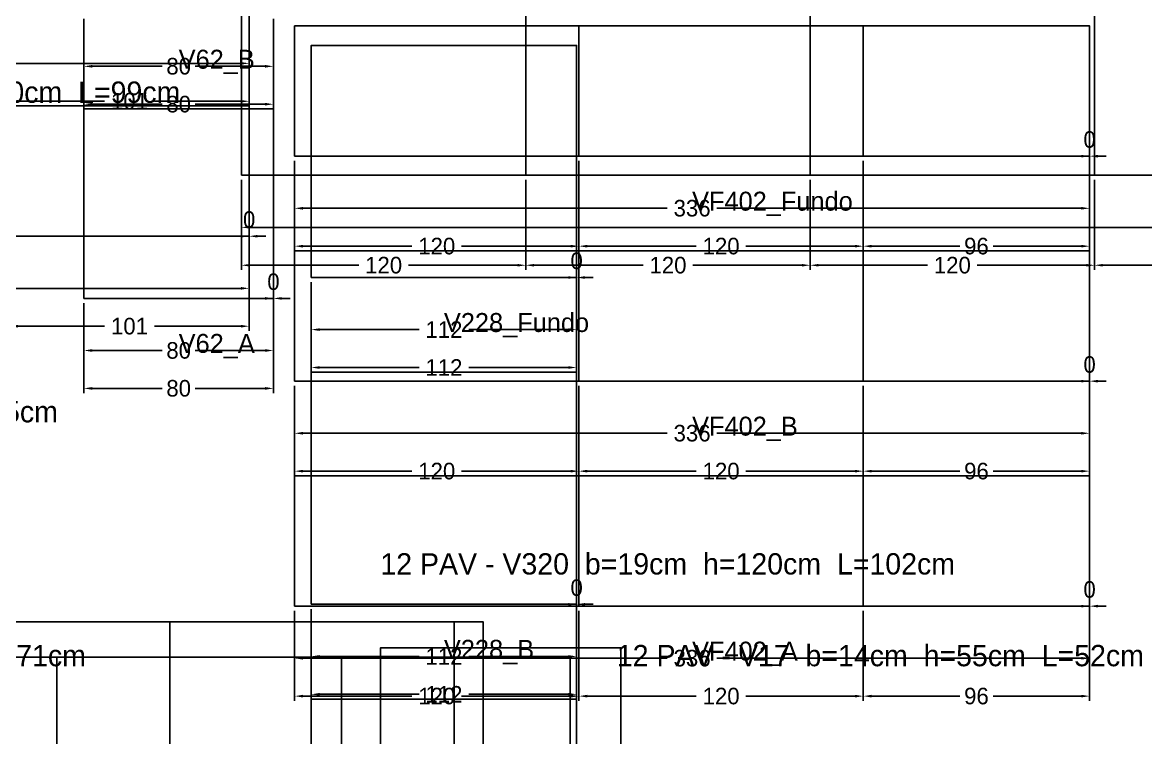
# Model space of a CAD drawing. Header units: metres. Extents: x 946 to 6411, y 1397 to 3666.
# Drawn here: x 3124.2 to 3598.1, y 2481.6 to 2783.5 of the extents above; entities that cross this region are included whole.
import ezdxf

# ---------------------------------------------------------------- set-up
doc = ezdxf.new("R2010")
doc.units = ezdxf.units.M
doc.layers.add('COTA', color=3, linetype='Continuous')
doc.dimstyles.new('COTA_VIG', dxfattribs={"dimtxt": 7, "dimasz": 3.5, "dimexe": 2, "dimexo": 2, "dimgap": 1.5, "dimtad": 1, "dimdec": 1, "dimcen": 2.5, "dimclrd": 3, "dimclre": 3, "dimclrt": 3, "dimazin": 3, "dimtfac": 1, "dimtmove": 0, "dimatfit": 3})

# ---------------------------------------------------------------- blocks, each defined once
blk = doc.blocks.new('_CLOSEDFILLED')
at = {"color": 0, "linetype": 'BYBLOCK'}
blk.add_solid([(-1, 0.16), (0, 0), (-1, -0.16)], dxfattribs=at)
blk = doc.blocks.new('*D364')
at = {"color": 3}
for p, q in [((2398.86, 2691.27), (2398.86, 2669.27)), ((3219.86, 2691.27), (3219.86, 2669.27)), ((2402.36, 2671.27), (2798.86, 2671.27)), ((2819.86, 2671.27), (3216.36, 2671.27))]:
    blk.add_line(p, q, dxfattribs=at)
at = {"layer": 'Defpoints'}
for p in [(2398.86, 2693.27), (3219.86, 2693.27), (2398.86, 2671.27)]:
    blk.add_point(p, dxfattribs=at)
at = {"layer": 'COTA', "color": 3, "xscale": 3.5, "yscale": 3.5, "rotation": 180}
blk.add_blockref('_CLOSEDFILLED', (2398.86, 2671.27), dxfattribs=at)
at = {"layer": 'COTA', "color": 3, "xscale": 3.5, "yscale": 3.5}
blk.add_blockref('_CLOSEDFILLED', (3219.86, 2671.27), dxfattribs=at)
at = {"layer": 'COTA', "color": 3, "insert": (2809.36, 2671.27), "char_height": 7, "attachment_point": 5}
blk.add_mtext('821', dxfattribs=at)
blk = doc.blocks.new('*D371')
at = {"color": 3}
for p, q in [((3118.86, 2691.27), (3118.86, 2653.27)), ((3219.86, 2691.27), (3219.86, 2653.27)), ((3122.36, 2655.27), (3158.86, 2655.27)), ((3179.86, 2655.27), (3216.36, 2655.27))]:
    blk.add_line(p, q, dxfattribs=at)
at = {"layer": 'Defpoints'}
for p in [(3118.86, 2693.27), (3219.86, 2693.27), (3118.86, 2655.27)]:
    blk.add_point(p, dxfattribs=at)
at = {"layer": 'COTA', "color": 3, "xscale": 3.5, "yscale": 3.5, "rotation": 180}
blk.add_blockref('_CLOSEDFILLED', (3118.86, 2655.27), dxfattribs=at)
at = {"layer": 'COTA', "color": 3, "xscale": 3.5, "yscale": 3.5}
blk.add_blockref('_CLOSEDFILLED', (3219.86, 2655.27), dxfattribs=at)
at = {"layer": 'COTA', "color": 3, "insert": (3169.36, 2655.27), "char_height": 7, "attachment_point": 5}
blk.add_mtext('101', dxfattribs=at)
blk = doc.blocks.new('*D373')
at = {"color": 3}
for p, q in [((2398.86, 2786.27), (2398.86, 2764.27)), ((3219.86, 2786.27), (3219.86, 2764.27)), ((2402.36, 2766.27), (2798.86, 2766.27)), ((2819.86, 2766.27), (3216.36, 2766.27))]:
    blk.add_line(p, q, dxfattribs=at)
at = {"layer": 'Defpoints'}
for p in [(2398.86, 2788.27), (3219.86, 2788.27), (2398.86, 2766.27)]:
    blk.add_point(p, dxfattribs=at)
at = {"layer": 'COTA', "color": 3, "xscale": 3.5, "yscale": 3.5, "rotation": 180}
blk.add_blockref('_CLOSEDFILLED', (2398.86, 2766.27), dxfattribs=at)
at = {"layer": 'COTA', "color": 3, "xscale": 3.5, "yscale": 3.5}
blk.add_blockref('_CLOSEDFILLED', (3219.86, 2766.27), dxfattribs=at)
at = {"layer": 'COTA', "color": 3, "insert": (2809.36, 2766.27), "char_height": 7, "attachment_point": 5}
blk.add_mtext('821', dxfattribs=at)
blk = doc.blocks.new('*D380')
at = {"color": 3}
for p, q in [((3118.86, 2786.27), (3118.86, 2748.27)), ((3219.86, 2786.27), (3219.86, 2748.27)), ((3122.36, 2750.27), (3158.86, 2750.27)), ((3179.86, 2750.27), (3216.36, 2750.27))]:
    blk.add_line(p, q, dxfattribs=at)
at = {"layer": 'Defpoints'}
for p in [(3118.86, 2788.27), (3219.86, 2788.27), (3118.86, 2750.27)]:
    blk.add_point(p, dxfattribs=at)
at = {"layer": 'COTA', "color": 3, "xscale": 3.5, "yscale": 3.5, "rotation": 180}
blk.add_blockref('_CLOSEDFILLED', (3118.86, 2750.27), dxfattribs=at)
at = {"layer": 'COTA', "color": 3, "xscale": 3.5, "yscale": 3.5}
blk.add_blockref('_CLOSEDFILLED', (3219.86, 2750.27), dxfattribs=at)
at = {"layer": 'COTA', "color": 3, "insert": (3169.36, 2750.27), "char_height": 7, "attachment_point": 5}
blk.add_mtext('101', dxfattribs=at)
blk = doc.blocks.new('*D526')
at = {"color": 3}
for p, q in [((3150.11, 2665.02), (3150.11, 2643.02)), ((3230.11, 2665.02), (3230.11, 2643.02)), ((3153.61, 2645.02), (3183.11, 2645.02)), ((3197.11, 2645.02), (3226.61, 2645.02))]:
    blk.add_line(p, q, dxfattribs=at)
at = {"layer": 'Defpoints'}
for p in [(3150.11, 2667.02), (3230.11, 2667.02), (3150.11, 2645.02)]:
    blk.add_point(p, dxfattribs=at)
at = {"layer": 'COTA', "color": 3, "xscale": 3.5, "yscale": 3.5, "rotation": 180}
blk.add_blockref('_CLOSEDFILLED', (3150.11, 2645.02), dxfattribs=at)
at = {"layer": 'COTA', "color": 3, "xscale": 3.5, "yscale": 3.5}
blk.add_blockref('_CLOSEDFILLED', (3230.11, 2645.02), dxfattribs=at)
at = {"layer": 'COTA', "color": 3, "insert": (3190.11, 2645.02), "char_height": 7, "attachment_point": 5}
blk.add_mtext('80', dxfattribs=at)
blk = doc.blocks.new('*D527')
at = {"color": 3}
for p, q in [((3150.11, 2665.02), (3150.11, 2627.02)), ((3230.11, 2665.02), (3230.11, 2627.02)), ((3153.61, 2629.02), (3183.11, 2629.02)), ((3197.11, 2629.02), (3226.61, 2629.02))]:
    blk.add_line(p, q, dxfattribs=at)
at = {"layer": 'Defpoints'}
for p in [(3150.11, 2667.02), (3230.11, 2667.02), (3150.11, 2629.02)]:
    blk.add_point(p, dxfattribs=at)
at = {"layer": 'COTA', "color": 3, "xscale": 3.5, "yscale": 3.5, "rotation": 180}
blk.add_blockref('_CLOSEDFILLED', (3150.11, 2629.02), dxfattribs=at)
at = {"layer": 'COTA', "color": 3, "xscale": 3.5, "yscale": 3.5}
blk.add_blockref('_CLOSEDFILLED', (3230.11, 2629.02), dxfattribs=at)
at = {"layer": 'COTA', "color": 3, "insert": (3190.11, 2629.02), "char_height": 7, "attachment_point": 5}
blk.add_mtext('80', dxfattribs=at)
blk = doc.blocks.new('*D529')
at = {"color": 3}
for p, q in [((3150.11, 2785.02), (3150.11, 2763.02)), ((3230.11, 2785.02), (3230.11, 2763.02)), ((3153.61, 2765.02), (3183.11, 2765.02)), ((3197.11, 2765.02), (3226.61, 2765.02))]:
    blk.add_line(p, q, dxfattribs=at)
at = {"layer": 'Defpoints'}
for p in [(3150.11, 2787.02), (3230.11, 2787.02), (3150.11, 2765.02)]:
    blk.add_point(p, dxfattribs=at)
at = {"layer": 'COTA', "color": 3, "xscale": 3.5, "yscale": 3.5, "rotation": 180}
blk.add_blockref('_CLOSEDFILLED', (3150.11, 2765.02), dxfattribs=at)
at = {"layer": 'COTA', "color": 3, "xscale": 3.5, "yscale": 3.5}
blk.add_blockref('_CLOSEDFILLED', (3230.11, 2765.02), dxfattribs=at)
at = {"layer": 'COTA', "color": 3, "insert": (3190.11, 2765.02), "char_height": 7, "attachment_point": 5}
blk.add_mtext('80', dxfattribs=at)
blk = doc.blocks.new('*D530')
at = {"color": 3}
for p, q in [((3150.11, 2785.02), (3150.11, 2747.02)), ((3230.11, 2785.02), (3230.11, 2747.02)), ((3153.61, 2749.02), (3183.11, 2749.02)), ((3197.11, 2749.02), (3226.61, 2749.02))]:
    blk.add_line(p, q, dxfattribs=at)
at = {"layer": 'Defpoints'}
for p in [(3150.11, 2787.02), (3230.11, 2787.02), (3150.11, 2749.02)]:
    blk.add_point(p, dxfattribs=at)
at = {"layer": 'COTA', "color": 3, "xscale": 3.5, "yscale": 3.5, "rotation": 180}
blk.add_blockref('_CLOSEDFILLED', (3150.11, 2749.02), dxfattribs=at)
at = {"layer": 'COTA', "color": 3, "xscale": 3.5, "yscale": 3.5}
blk.add_blockref('_CLOSEDFILLED', (3230.11, 2749.02), dxfattribs=at)
at = {"layer": 'COTA', "color": 3, "insert": (3190.11, 2749.02), "char_height": 7, "attachment_point": 5}
blk.add_mtext('80', dxfattribs=at)
blk = doc.blocks.new('*D544')
at = {"color": 3}
for p, q in [((3216.61, 2717.02), (3216.61, 2695.02)), ((4037.61, 2717.02), (4037.61, 2695.02)), ((3220.11, 2697.02), (3616.61, 2697.02)), ((3637.61, 2697.02), (4034.11, 2697.02))]:
    blk.add_line(p, q, dxfattribs=at)
at = {"layer": 'Defpoints'}
for p in [(3216.61, 2719.02), (4037.61, 2719.02), (3216.61, 2697.02)]:
    blk.add_point(p, dxfattribs=at)
at = {"layer": 'COTA', "color": 3, "xscale": 3.5, "yscale": 3.5, "rotation": 180}
blk.add_blockref('_CLOSEDFILLED', (3216.61, 2697.02), dxfattribs=at)
at = {"layer": 'COTA', "color": 3, "xscale": 3.5, "yscale": 3.5}
blk.add_blockref('_CLOSEDFILLED', (4037.61, 2697.02), dxfattribs=at)
at = {"layer": 'COTA', "color": 3, "insert": (3627.11, 2697.02), "char_height": 7, "attachment_point": 5}
blk.add_mtext('821', dxfattribs=at)
blk = doc.blocks.new('*D545')
at = {"color": 3}
for p, q in [((3216.61, 2717.02), (3216.61, 2679.02)), ((3336.61, 2717.02), (3336.61, 2679.02)), ((3220.11, 2681.02), (3266.11, 2681.02)), ((3287.11, 2681.02), (3333.11, 2681.02))]:
    blk.add_line(p, q, dxfattribs=at)
at = {"layer": 'Defpoints'}
for p in [(3216.61, 2719.02), (3336.61, 2719.02), (3216.61, 2681.02)]:
    blk.add_point(p, dxfattribs=at)
at = {"layer": 'COTA', "color": 3, "xscale": 3.5, "yscale": 3.5, "rotation": 180}
blk.add_blockref('_CLOSEDFILLED', (3216.61, 2681.02), dxfattribs=at)
at = {"layer": 'COTA', "color": 3, "xscale": 3.5, "yscale": 3.5}
blk.add_blockref('_CLOSEDFILLED', (3336.61, 2681.02), dxfattribs=at)
at = {"layer": 'COTA', "color": 3, "insert": (3276.61, 2681.02), "char_height": 7, "attachment_point": 5}
blk.add_mtext('120', dxfattribs=at)
blk = doc.blocks.new('*D546')
at = {"color": 3}
for p, q in [((3336.61, 2717.02), (3336.61, 2679.02)), ((3456.61, 2717.02), (3456.61, 2679.02)), ((3340.11, 2681.02), (3386.11, 2681.02)), ((3407.11, 2681.02), (3453.11, 2681.02))]:
    blk.add_line(p, q, dxfattribs=at)
at = {"layer": 'Defpoints'}
for p in [(3336.61, 2719.02), (3456.61, 2719.02), (3336.61, 2681.02)]:
    blk.add_point(p, dxfattribs=at)
at = {"layer": 'COTA', "color": 3, "xscale": 3.5, "yscale": 3.5, "rotation": 180}
blk.add_blockref('_CLOSEDFILLED', (3336.61, 2681.02), dxfattribs=at)
at = {"layer": 'COTA', "color": 3, "xscale": 3.5, "yscale": 3.5}
blk.add_blockref('_CLOSEDFILLED', (3456.61, 2681.02), dxfattribs=at)
at = {"layer": 'COTA', "color": 3, "insert": (3396.61, 2681.02), "char_height": 7, "attachment_point": 5}
blk.add_mtext('120', dxfattribs=at)
blk = doc.blocks.new('*D547')
at = {"color": 3}
for p, q in [((3456.61, 2717.02), (3456.61, 2679.02)), ((3576.61, 2717.02), (3576.61, 2679.02)), ((3460.11, 2681.02), (3506.11, 2681.02)), ((3527.11, 2681.02), (3573.11, 2681.02))]:
    blk.add_line(p, q, dxfattribs=at)
at = {"layer": 'Defpoints'}
for p in [(3456.61, 2719.02), (3576.61, 2719.02), (3456.61, 2681.02)]:
    blk.add_point(p, dxfattribs=at)
at = {"layer": 'COTA', "color": 3, "xscale": 3.5, "yscale": 3.5, "rotation": 180}
blk.add_blockref('_CLOSEDFILLED', (3456.61, 2681.02), dxfattribs=at)
at = {"layer": 'COTA', "color": 3, "xscale": 3.5, "yscale": 3.5}
blk.add_blockref('_CLOSEDFILLED', (3576.61, 2681.02), dxfattribs=at)
at = {"layer": 'COTA', "color": 3, "insert": (3516.61, 2681.02), "char_height": 7, "attachment_point": 5}
blk.add_mtext('120', dxfattribs=at)
blk = doc.blocks.new('*D548')
at = {"color": 3}
for p, q in [((3576.61, 2717.02), (3576.61, 2679.02)), ((3696.61, 2717.02), (3696.61, 2679.02)), ((3580.11, 2681.02), (3626.11, 2681.02)), ((3647.11, 2681.02), (3693.11, 2681.02))]:
    blk.add_line(p, q, dxfattribs=at)
at = {"layer": 'Defpoints'}
for p in [(3576.61, 2719.02), (3696.61, 2719.02), (3576.61, 2681.02)]:
    blk.add_point(p, dxfattribs=at)
at = {"layer": 'COTA', "color": 3, "xscale": 3.5, "yscale": 3.5, "rotation": 180}
blk.add_blockref('_CLOSEDFILLED', (3576.61, 2681.02), dxfattribs=at)
at = {"layer": 'COTA', "color": 3, "xscale": 3.5, "yscale": 3.5}
blk.add_blockref('_CLOSEDFILLED', (3696.61, 2681.02), dxfattribs=at)
at = {"layer": 'COTA', "color": 3, "insert": (3636.61, 2681.02), "char_height": 7, "attachment_point": 5}
blk.add_mtext('120', dxfattribs=at)
blk = doc.blocks.new('*D1072')
at = {"color": 3}
for p, q in [((3246.05, 2535.84), (3246.05, 2513.84)), ((3358.05, 2535.84), (3358.05, 2513.84)), ((3249.55, 2515.84), (3291.55, 2515.84)), ((3312.55, 2515.84), (3354.55, 2515.84))]:
    blk.add_line(p, q, dxfattribs=at)
at = {"layer": 'Defpoints'}
for p in [(3246.05, 2537.84), (3358.05, 2537.84), (3246.05, 2515.84)]:
    blk.add_point(p, dxfattribs=at)
at = {"layer": 'COTA', "color": 3, "xscale": 3.5, "yscale": 3.5, "rotation": 180}
blk.add_blockref('_CLOSEDFILLED', (3246.05, 2515.84), dxfattribs=at)
at = {"layer": 'COTA', "color": 3, "xscale": 3.5, "yscale": 3.5}
blk.add_blockref('_CLOSEDFILLED', (3358.05, 2515.84), dxfattribs=at)
at = {"layer": 'COTA', "color": 3, "insert": (3302.05, 2515.84), "char_height": 7, "attachment_point": 5}
blk.add_mtext('112', dxfattribs=at)
blk = doc.blocks.new('*D1073')
at = {"color": 3}
for p, q in [((3246.05, 2535.84), (3246.05, 2497.84)), ((3358.05, 2535.84), (3358.05, 2497.84)), ((3249.55, 2499.84), (3291.55, 2499.84)), ((3312.55, 2499.84), (3354.55, 2499.84))]:
    blk.add_line(p, q, dxfattribs=at)
at = {"layer": 'Defpoints'}
for p in [(3246.05, 2537.84), (3358.05, 2537.84), (3246.05, 2499.84)]:
    blk.add_point(p, dxfattribs=at)
at = {"layer": 'COTA', "color": 3, "xscale": 3.5, "yscale": 3.5, "rotation": 180}
blk.add_blockref('_CLOSEDFILLED', (3246.05, 2499.84), dxfattribs=at)
at = {"layer": 'COTA', "color": 3, "xscale": 3.5, "yscale": 3.5}
blk.add_blockref('_CLOSEDFILLED', (3358.05, 2499.84), dxfattribs=at)
at = {"layer": 'COTA', "color": 3, "insert": (3302.05, 2499.84), "char_height": 7, "attachment_point": 5}
blk.add_mtext('112', dxfattribs=at)
blk = doc.blocks.new('*D1075')
at = {"color": 3}
for p, q in [((3246.05, 2673.84), (3246.05, 2651.84)), ((3358.05, 2673.84), (3358.05, 2651.84)), ((3249.55, 2653.84), (3291.55, 2653.84)), ((3312.55, 2653.84), (3354.55, 2653.84))]:
    blk.add_line(p, q, dxfattribs=at)
at = {"layer": 'Defpoints'}
for p in [(3246.05, 2675.84), (3358.05, 2675.84), (3246.05, 2653.84)]:
    blk.add_point(p, dxfattribs=at)
at = {"layer": 'COTA', "color": 3, "xscale": 3.5, "yscale": 3.5, "rotation": 180}
blk.add_blockref('_CLOSEDFILLED', (3246.05, 2653.84), dxfattribs=at)
at = {"layer": 'COTA', "color": 3, "xscale": 3.5, "yscale": 3.5}
blk.add_blockref('_CLOSEDFILLED', (3358.05, 2653.84), dxfattribs=at)
at = {"layer": 'COTA', "color": 3, "insert": (3302.05, 2653.84), "char_height": 7, "attachment_point": 5}
blk.add_mtext('112', dxfattribs=at)
blk = doc.blocks.new('*D1076')
at = {"color": 3}
for p, q in [((3246.05, 2673.84), (3246.05, 2635.84)), ((3358.05, 2673.84), (3358.05, 2635.84)), ((3249.55, 2637.84), (3291.55, 2637.84)), ((3312.55, 2637.84), (3354.55, 2637.84))]:
    blk.add_line(p, q, dxfattribs=at)
at = {"layer": 'Defpoints'}
for p in [(3246.05, 2675.84), (3358.05, 2675.84), (3246.05, 2637.84)]:
    blk.add_point(p, dxfattribs=at)
at = {"layer": 'COTA', "color": 3, "xscale": 3.5, "yscale": 3.5, "rotation": 180}
blk.add_blockref('_CLOSEDFILLED', (3246.05, 2637.84), dxfattribs=at)
at = {"layer": 'COTA', "color": 3, "xscale": 3.5, "yscale": 3.5}
blk.add_blockref('_CLOSEDFILLED', (3358.05, 2637.84), dxfattribs=at)
at = {"layer": 'COTA', "color": 3, "insert": (3302.05, 2637.84), "char_height": 7, "attachment_point": 5}
blk.add_mtext('112', dxfattribs=at)
blk = doc.blocks.new('*D1747')
at = {"color": 3}
for p, q in [((3239.03, 2535.07), (3239.03, 2513.07)), ((3574.53, 2535.07), (3574.53, 2513.07)), ((3242.53, 2515.07), (3396.28, 2515.07)), ((3417.28, 2515.07), (3571.03, 2515.07))]:
    blk.add_line(p, q, dxfattribs=at)
at = {"layer": 'Defpoints'}
for p in [(3239.03, 2537.07), (3574.53, 2537.07), (3239.03, 2515.07)]:
    blk.add_point(p, dxfattribs=at)
at = {"layer": 'COTA', "color": 3, "xscale": 3.5, "yscale": 3.5, "rotation": 180}
blk.add_blockref('_CLOSEDFILLED', (3239.03, 2515.07), dxfattribs=at)
at = {"layer": 'COTA', "color": 3, "xscale": 3.5, "yscale": 3.5}
blk.add_blockref('_CLOSEDFILLED', (3574.53, 2515.07), dxfattribs=at)
at = {"layer": 'COTA', "color": 3, "insert": (3406.78, 2515.07), "char_height": 7, "attachment_point": 5}
blk.add_mtext('336', dxfattribs=at)
blk = doc.blocks.new('*D1748')
at = {"color": 3}
for p, q in [((3239.03, 2535.07), (3239.03, 2497.07)), ((3359.03, 2535.07), (3359.03, 2497.07)), ((3242.53, 2499.07), (3288.53, 2499.07)), ((3309.53, 2499.07), (3355.53, 2499.07))]:
    blk.add_line(p, q, dxfattribs=at)
at = {"layer": 'Defpoints'}
for p in [(3239.03, 2537.07), (3359.03, 2537.07), (3239.03, 2499.07)]:
    blk.add_point(p, dxfattribs=at)
at = {"layer": 'COTA', "color": 3, "xscale": 3.5, "yscale": 3.5, "rotation": 180}
blk.add_blockref('_CLOSEDFILLED', (3239.03, 2499.07), dxfattribs=at)
at = {"layer": 'COTA', "color": 3, "xscale": 3.5, "yscale": 3.5}
blk.add_blockref('_CLOSEDFILLED', (3359.03, 2499.07), dxfattribs=at)
at = {"layer": 'COTA', "color": 3, "insert": (3299.03, 2499.07), "char_height": 7, "attachment_point": 5}
blk.add_mtext('120', dxfattribs=at)
blk = doc.blocks.new('*D1749')
at = {"color": 3}
for p, q in [((3359.03, 2535.07), (3359.03, 2497.07)), ((3479.03, 2535.07), (3479.03, 2497.07)), ((3362.53, 2499.07), (3408.53, 2499.07)), ((3429.53, 2499.07), (3475.53, 2499.07))]:
    blk.add_line(p, q, dxfattribs=at)
at = {"layer": 'Defpoints'}
for p in [(3359.03, 2537.07), (3479.03, 2537.07), (3359.03, 2499.07)]:
    blk.add_point(p, dxfattribs=at)
at = {"layer": 'COTA', "color": 3, "xscale": 3.5, "yscale": 3.5, "rotation": 180}
blk.add_blockref('_CLOSEDFILLED', (3359.03, 2499.07), dxfattribs=at)
at = {"layer": 'COTA', "color": 3, "xscale": 3.5, "yscale": 3.5}
blk.add_blockref('_CLOSEDFILLED', (3479.03, 2499.07), dxfattribs=at)
at = {"layer": 'COTA', "color": 3, "insert": (3419.03, 2499.07), "char_height": 7, "attachment_point": 5}
blk.add_mtext('120', dxfattribs=at)
blk = doc.blocks.new('*D1750')
at = {"color": 3}
for p, q in [((3479.03, 2535.07), (3479.03, 2497.07)), ((3574.53, 2535.07), (3574.53, 2497.07)), ((3482.53, 2499.07), (3519.78, 2499.07)), ((3533.78, 2499.07), (3571.03, 2499.07))]:
    blk.add_line(p, q, dxfattribs=at)
at = {"layer": 'Defpoints'}
for p in [(3479.03, 2537.07), (3574.53, 2537.07), (3479.03, 2499.07)]:
    blk.add_point(p, dxfattribs=at)
at = {"layer": 'COTA', "color": 3, "xscale": 3.5, "yscale": 3.5, "rotation": 180}
blk.add_blockref('_CLOSEDFILLED', (3479.03, 2499.07), dxfattribs=at)
at = {"layer": 'COTA', "color": 3, "xscale": 3.5, "yscale": 3.5}
blk.add_blockref('_CLOSEDFILLED', (3574.53, 2499.07), dxfattribs=at)
at = {"layer": 'COTA', "color": 3, "insert": (3526.78, 2499.07), "char_height": 7, "attachment_point": 5}
blk.add_mtext('96', dxfattribs=at)
blk = doc.blocks.new('*D1752')
at = {"color": 3}
for p, q in [((3239.03, 2630.07), (3239.03, 2608.07)), ((3574.53, 2630.07), (3574.53, 2608.07)), ((3242.53, 2610.07), (3396.28, 2610.07)), ((3417.28, 2610.07), (3571.03, 2610.07))]:
    blk.add_line(p, q, dxfattribs=at)
at = {"layer": 'Defpoints'}
for p in [(3239.03, 2632.07), (3574.53, 2632.07), (3239.03, 2610.07)]:
    blk.add_point(p, dxfattribs=at)
at = {"layer": 'COTA', "color": 3, "xscale": 3.5, "yscale": 3.5, "rotation": 180}
blk.add_blockref('_CLOSEDFILLED', (3239.03, 2610.07), dxfattribs=at)
at = {"layer": 'COTA', "color": 3, "xscale": 3.5, "yscale": 3.5}
blk.add_blockref('_CLOSEDFILLED', (3574.53, 2610.07), dxfattribs=at)
at = {"layer": 'COTA', "color": 3, "insert": (3406.78, 2610.07), "char_height": 7, "attachment_point": 5}
blk.add_mtext('336', dxfattribs=at)
blk = doc.blocks.new('*D1753')
at = {"color": 3}
for p, q in [((3239.03, 2630.07), (3239.03, 2592.07)), ((3359.03, 2630.07), (3359.03, 2592.07)), ((3242.53, 2594.07), (3288.53, 2594.07)), ((3309.53, 2594.07), (3355.53, 2594.07))]:
    blk.add_line(p, q, dxfattribs=at)
at = {"layer": 'Defpoints'}
for p in [(3239.03, 2632.07), (3359.03, 2632.07), (3239.03, 2594.07)]:
    blk.add_point(p, dxfattribs=at)
at = {"layer": 'COTA', "color": 3, "xscale": 3.5, "yscale": 3.5, "rotation": 180}
blk.add_blockref('_CLOSEDFILLED', (3239.03, 2594.07), dxfattribs=at)
at = {"layer": 'COTA', "color": 3, "xscale": 3.5, "yscale": 3.5}
blk.add_blockref('_CLOSEDFILLED', (3359.03, 2594.07), dxfattribs=at)
at = {"layer": 'COTA', "color": 3, "insert": (3299.03, 2594.07), "char_height": 7, "attachment_point": 5}
blk.add_mtext('120', dxfattribs=at)
blk = doc.blocks.new('*D1754')
at = {"color": 3}
for p, q in [((3359.03, 2630.07), (3359.03, 2592.07)), ((3479.03, 2630.07), (3479.03, 2592.07)), ((3362.53, 2594.07), (3408.53, 2594.07)), ((3429.53, 2594.07), (3475.53, 2594.07))]:
    blk.add_line(p, q, dxfattribs=at)
at = {"layer": 'Defpoints'}
for p in [(3359.03, 2632.07), (3479.03, 2632.07), (3359.03, 2594.07)]:
    blk.add_point(p, dxfattribs=at)
at = {"layer": 'COTA', "color": 3, "xscale": 3.5, "yscale": 3.5, "rotation": 180}
blk.add_blockref('_CLOSEDFILLED', (3359.03, 2594.07), dxfattribs=at)
at = {"layer": 'COTA', "color": 3, "xscale": 3.5, "yscale": 3.5}
blk.add_blockref('_CLOSEDFILLED', (3479.03, 2594.07), dxfattribs=at)
at = {"layer": 'COTA', "color": 3, "insert": (3419.03, 2594.07), "char_height": 7, "attachment_point": 5}
blk.add_mtext('120', dxfattribs=at)
blk = doc.blocks.new('*D1755')
at = {"color": 3}
for p, q in [((3479.03, 2630.07), (3479.03, 2592.07)), ((3574.53, 2630.07), (3574.53, 2592.07)), ((3482.53, 2594.07), (3519.78, 2594.07)), ((3533.78, 2594.07), (3571.03, 2594.07))]:
    blk.add_line(p, q, dxfattribs=at)
at = {"layer": 'Defpoints'}
for p in [(3479.03, 2632.07), (3574.53, 2632.07), (3479.03, 2594.07)]:
    blk.add_point(p, dxfattribs=at)
at = {"layer": 'COTA', "color": 3, "xscale": 3.5, "yscale": 3.5, "rotation": 180}
blk.add_blockref('_CLOSEDFILLED', (3479.03, 2594.07), dxfattribs=at)
at = {"layer": 'COTA', "color": 3, "xscale": 3.5, "yscale": 3.5}
blk.add_blockref('_CLOSEDFILLED', (3574.53, 2594.07), dxfattribs=at)
at = {"layer": 'COTA', "color": 3, "insert": (3526.78, 2594.07), "char_height": 7, "attachment_point": 5}
blk.add_mtext('96', dxfattribs=at)
blk = doc.blocks.new('*D1757')
at = {"color": 3}
for p, q in [((3239.03, 2725.07), (3239.03, 2703.07)), ((3574.53, 2725.07), (3574.53, 2703.07)), ((3242.53, 2705.07), (3396.28, 2705.07)), ((3417.28, 2705.07), (3571.03, 2705.07))]:
    blk.add_line(p, q, dxfattribs=at)
at = {"layer": 'Defpoints'}
for p in [(3239.03, 2727.07), (3574.53, 2727.07), (3239.03, 2705.07)]:
    blk.add_point(p, dxfattribs=at)
at = {"layer": 'COTA', "color": 3, "xscale": 3.5, "yscale": 3.5, "rotation": 180}
blk.add_blockref('_CLOSEDFILLED', (3239.03, 2705.07), dxfattribs=at)
at = {"layer": 'COTA', "color": 3, "xscale": 3.5, "yscale": 3.5}
blk.add_blockref('_CLOSEDFILLED', (3574.53, 2705.07), dxfattribs=at)
at = {"layer": 'COTA', "color": 3, "insert": (3406.78, 2705.07), "char_height": 7, "attachment_point": 5}
blk.add_mtext('336', dxfattribs=at)
blk = doc.blocks.new('*D1758')
at = {"color": 3}
for p, q in [((3239.03, 2725.07), (3239.03, 2687.07)), ((3359.03, 2725.07), (3359.03, 2687.07)), ((3242.53, 2689.07), (3288.53, 2689.07)), ((3309.53, 2689.07), (3355.53, 2689.07))]:
    blk.add_line(p, q, dxfattribs=at)
at = {"layer": 'Defpoints'}
for p in [(3239.03, 2727.07), (3359.03, 2727.07), (3239.03, 2689.07)]:
    blk.add_point(p, dxfattribs=at)
at = {"layer": 'COTA', "color": 3, "xscale": 3.5, "yscale": 3.5, "rotation": 180}
blk.add_blockref('_CLOSEDFILLED', (3239.03, 2689.07), dxfattribs=at)
at = {"layer": 'COTA', "color": 3, "xscale": 3.5, "yscale": 3.5}
blk.add_blockref('_CLOSEDFILLED', (3359.03, 2689.07), dxfattribs=at)
at = {"layer": 'COTA', "color": 3, "insert": (3299.03, 2689.07), "char_height": 7, "attachment_point": 5}
blk.add_mtext('120', dxfattribs=at)
blk = doc.blocks.new('*D1759')
at = {"color": 3}
for p, q in [((3359.03, 2725.07), (3359.03, 2687.07)), ((3479.03, 2725.07), (3479.03, 2687.07)), ((3362.53, 2689.07), (3408.53, 2689.07)), ((3429.53, 2689.07), (3475.53, 2689.07))]:
    blk.add_line(p, q, dxfattribs=at)
at = {"layer": 'Defpoints'}
for p in [(3359.03, 2727.07), (3479.03, 2727.07), (3359.03, 2689.07)]:
    blk.add_point(p, dxfattribs=at)
at = {"layer": 'COTA', "color": 3, "xscale": 3.5, "yscale": 3.5, "rotation": 180}
blk.add_blockref('_CLOSEDFILLED', (3359.03, 2689.07), dxfattribs=at)
at = {"layer": 'COTA', "color": 3, "xscale": 3.5, "yscale": 3.5}
blk.add_blockref('_CLOSEDFILLED', (3479.03, 2689.07), dxfattribs=at)
at = {"layer": 'COTA', "color": 3, "insert": (3419.03, 2689.07), "char_height": 7, "attachment_point": 5}
blk.add_mtext('120', dxfattribs=at)
blk = doc.blocks.new('*D1760')
at = {"color": 3}
for p, q in [((3479.03, 2725.07), (3479.03, 2687.07)), ((3574.53, 2725.07), (3574.53, 2687.07)), ((3482.53, 2689.07), (3519.78, 2689.07)), ((3533.78, 2689.07), (3571.03, 2689.07))]:
    blk.add_line(p, q, dxfattribs=at)
at = {"layer": 'Defpoints'}
for p in [(3479.03, 2727.07), (3574.53, 2727.07), (3479.03, 2689.07)]:
    blk.add_point(p, dxfattribs=at)
at = {"layer": 'COTA', "color": 3, "xscale": 3.5, "yscale": 3.5, "rotation": 180}
blk.add_blockref('_CLOSEDFILLED', (3479.03, 2689.07), dxfattribs=at)
at = {"layer": 'COTA', "color": 3, "xscale": 3.5, "yscale": 3.5}
blk.add_blockref('_CLOSEDFILLED', (3574.53, 2689.07), dxfattribs=at)
at = {"layer": 'COTA', "color": 3, "insert": (3526.78, 2689.07), "char_height": 7, "attachment_point": 5}
blk.add_mtext('96', dxfattribs=at)

msp = doc.modelspace()

# ---------------------------------------------------------------- linework, layer by layer
at = {"layer": 'Paineis'}
for points in [[(3216.61, 2719.02), (3336.61, 2719.02), (3336.61, 2817.02), (3216.61, 2817.02)], [(3336.61, 2719.02), (3456.61, 2719.02), (3456.61, 2817.02), (3336.61, 2817.02)], [(3456.61, 2719.02), (3576.61, 2719.02), (3576.61, 2817.02), (3456.61, 2817.02)], [(3576.61, 2719.02), (3696.61, 2719.02), (3696.61, 2817.02), (3576.61, 2817.02)], [(3239.03, 2727.07), (3359.03, 2727.07), (3359.03, 2782.07), (3239.03, 2782.07)], [(3359.03, 2727.07), (3479.03, 2727.07), (3479.03, 2782.07), (3359.03, 2782.07)], [(3479.03, 2727.07), (3574.53, 2727.07), (3574.53, 2782.07), (3479.03, 2782.07)], [(3246.05, 2675.84), (3358.05, 2675.84), (3358.05, 2773.84), (3246.05, 2773.84)], [(3118.86, 2693.27), (3219.86, 2693.27), (3219.86, 2748.27), (3118.86, 2748.27)], [(3150.11, 2667.02), (3230.11, 2667.02), (3230.11, 2747.02), (3150.11, 2747.02)], [(3239.03, 2632.07), (3359.03, 2632.07), (3359.03, 2687.07), (3239.03, 2687.07)], [(3359.03, 2632.07), (3479.03, 2632.07), (3479.03, 2687.07), (3359.03, 2687.07)], [(3479.03, 2632.07), (3574.53, 2632.07), (3574.53, 2687.07), (3479.03, 2687.07)], [(3246.05, 2537.84), (3358.05, 2537.84), (3358.05, 2635.84), (3246.05, 2635.84)], [(3239.03, 2537.07), (3359.03, 2537.07), (3359.03, 2592.07), (3239.03, 2592.07)], [(3359.03, 2537.07), (3479.03, 2537.07), (3479.03, 2592.07), (3359.03, 2592.07)], [(3479.03, 2537.07), (3574.53, 2537.07), (3574.53, 2592.07), (3479.03, 2592.07)], [(3066.41, 2432.51), (3186.41, 2432.51), (3186.41, 2530.51), (3066.41, 2530.51)], [(3186.41, 2432.51), (3306.41, 2432.51), (3306.41, 2530.51), (3186.41, 2530.51)], [(3306.41, 2432.51), (3318.61, 2432.51), (3318.61, 2530.51), (3306.41, 2530.51)], [(3275.23, 2399.43), (3376.73, 2399.43), (3376.73, 2519.43), (3275.23, 2519.43)], [(3018.76, 2455.52), (3138.76, 2455.52), (3138.76, 2515.52), (3018.76, 2515.52)], [(3138.76, 2455.52), (3258.76, 2455.52), (3258.76, 2515.52), (3138.76, 2515.52)], [(3258.76, 2455.52), (3355.26, 2455.52), (3355.26, 2515.52), (3258.76, 2515.52)], [(3246.05, 2399.84), (3358.05, 2399.84), (3358.05, 2497.84), (3246.05, 2497.84)]]:
    msp.add_lwpolyline(points, close=True, dxfattribs=at)

# ---------------------------------------------------------------- texts
at = {"layer": 'NOMENCLATURA', "char_height": 9, "attachment_point": 1}
for s, insert in [('12 PAV - VF251  b=19cm  h=40cm  L=99cm', (2954.33, 2758.6)), ('12 PAV - V414  b=19cm  h=98cm  L=55cm', (2910.01, 2623.68)), ('12 PAV - V320  b=19cm  h=120cm  L=102cm', (3275.23, 2559.43)), ('12 PAV - V15  b=19cm  h=55cm  L=71cm', (2928.53, 2520.69)), ('12 PAV - V17  b=14cm  h=55cm  L=52cm', (3375.03, 2520.69))]:
    msp.add_mtext(s, dxfattribs=dict(at, insert=insert))
at = {"layer": 'Texto Secao', "char_height": 8, "attachment_point": 1}
for s, insert in [('V62_B', (3190.11, 2772.02)), ('VF402_Fundo', (3406.78, 2712.07)), ('V228_Fundo', (3302.05, 2660.84)), ('V62_A', (3190.11, 2652.02)), ('VF402_B', (3406.78, 2617.07)), ('V228_B', (3302.05, 2522.84)), ('VF402_A', (3406.78, 2522.07))]:
    msp.add_mtext(s, dxfattribs=dict(at, insert=insert))

# ---------------------------------------------------------------- dimensions: what is measured, and where the dimension line sits
at = {"layer": 'COTA'}
for base, p1, p2, picture, middle in [((2398.86, 2766.27), (2398.86, 2788.27), (3219.86, 2788.27), '*D373', (2809.36, 2766.27)), ((3118.86, 2750.27), (3118.86, 2788.27), (3219.86, 2788.27), '*D380', (3169.36, 2750.27)), ((3150.11, 2765.02), (3150.11, 2787.02), (3230.11, 2787.02), '*D529', (3190.11, 2765.02)), ((3150.11, 2749.02), (3150.11, 2787.02), (3230.11, 2787.02), '*D530', (3190.11, 2749.02)), ((3239.03, 2705.07), (3239.03, 2727.07), (3574.53, 2727.07), '*D1757', (3406.78, 2705.07)), ((3239.03, 2689.07), (3239.03, 2727.07), (3359.03, 2727.07), '*D1758', (3299.03, 2689.07)), ((3359.03, 2689.07), (3359.03, 2727.07), (3479.03, 2727.07), '*D1759', (3419.03, 2689.07)), ((3479.03, 2689.07), (3479.03, 2727.07), (3574.53, 2727.07), '*D1760', (3526.78, 2689.07)), ((3216.61, 2697.02), (3216.61, 2719.02), (4037.61, 2719.02), '*D544', (3627.11, 2697.02)), ((3216.61, 2681.02), (3216.61, 2719.02), (3336.61, 2719.02), '*D545', (3276.61, 2681.02)), ((3336.61, 2681.02), (3336.61, 2719.02), (3456.61, 2719.02), '*D546', (3396.61, 2681.02)), ((3456.61, 2681.02), (3456.61, 2719.02), (3576.61, 2719.02), '*D547', (3516.61, 2681.02)), ((3576.61, 2681.02), (3576.61, 2719.02), (3696.61, 2719.02), '*D548', (3636.61, 2681.02)), ((2398.86, 2671.27), (2398.86, 2693.27), (3219.86, 2693.27), '*D364', (2809.36, 2671.27)), ((3118.86, 2655.27), (3118.86, 2693.27), (3219.86, 2693.27), '*D371', (3169.36, 2655.27)), ((3246.05, 2653.84), (3246.05, 2675.84), (3358.05, 2675.84), '*D1075', (3302.05, 2653.84)), ((3246.05, 2637.84), (3246.05, 2675.84), (3358.05, 2675.84), '*D1076', (3302.05, 2637.84)), ((3150.11, 2645.02), (3150.11, 2667.02), (3230.11, 2667.02), '*D526', (3190.11, 2645.02)), ((3150.11, 2629.02), (3150.11, 2667.02), (3230.11, 2667.02), '*D527', (3190.11, 2629.02)), ((3239.03, 2610.07), (3239.03, 2632.07), (3574.53, 2632.07), '*D1752', (3406.78, 2610.07)), ((3239.03, 2594.07), (3239.03, 2632.07), (3359.03, 2632.07), '*D1753', (3299.03, 2594.07)), ((3359.03, 2594.07), (3359.03, 2632.07), (3479.03, 2632.07), '*D1754', (3419.03, 2594.07)), ((3479.03, 2594.07), (3479.03, 2632.07), (3574.53, 2632.07), '*D1755', (3526.78, 2594.07)), ((3239.03, 2515.07), (3239.03, 2537.07), (3574.53, 2537.07), '*D1747', (3406.78, 2515.07)), ((3239.03, 2499.07), (3239.03, 2537.07), (3359.03, 2537.07), '*D1748', (3299.03, 2499.07)), ((3246.05, 2515.84), (3246.05, 2537.84), (3358.05, 2537.84), '*D1072', (3302.05, 2515.84)), ((3246.05, 2499.84), (3246.05, 2537.84), (3358.05, 2537.84), '*D1073', (3302.05, 2499.84)), ((3359.03, 2499.07), (3359.03, 2537.07), (3479.03, 2537.07), '*D1749', (3419.03, 2499.07)), ((3479.03, 2499.07), (3479.03, 2537.07), (3574.53, 2537.07), '*D1750', (3526.78, 2499.07))]:
    dim = msp.add_linear_dim(base=base, p1=p1, p2=p2, dimstyle='COTA_VIG', dxfattribs=at)
    dim.commit()
    dim.dimension.update_dxf_attribs({"geometry": picture, "text_midpoint": middle})
for base, p1, p2 in [((3574.53, 2727.07), (3574.53, 2727.07), (3574.53, 2782.07)), ((3358.05, 2675.84), (3358.05, 2675.84), (3358.05, 2773.84)), ((3219.86, 2693.27), (3219.86, 2693.27), (3219.86, 2748.27)), ((3230.11, 2667.02), (3230.11, 2667.02), (3230.11, 2747.02)), ((3574.53, 2632.07), (3574.53, 2632.07), (3574.53, 2687.07)), ((3358.05, 2537.84), (3358.05, 2537.84), (3358.05, 2635.84)), ((3574.53, 2537.07), (3574.53, 2537.07), (3574.53, 2592.07)), ((3318.61, 2432.51), (3318.61, 2432.51), (3318.61, 2530.51)), ((3376.73, 2399.43), (3376.73, 2399.43), (3376.73, 2519.43)), ((3355.26, 2455.52), (3355.26, 2455.52), (3355.26, 2515.52)), ((3358.05, 2399.84), (3358.05, 2399.84), (3358.05, 2497.84))]:
    msp.add_linear_dim(base=base, p1=p1, p2=p2, dimstyle='COTA_VIG', dxfattribs=at).render()

doc.saveas('drawing.dxf')
